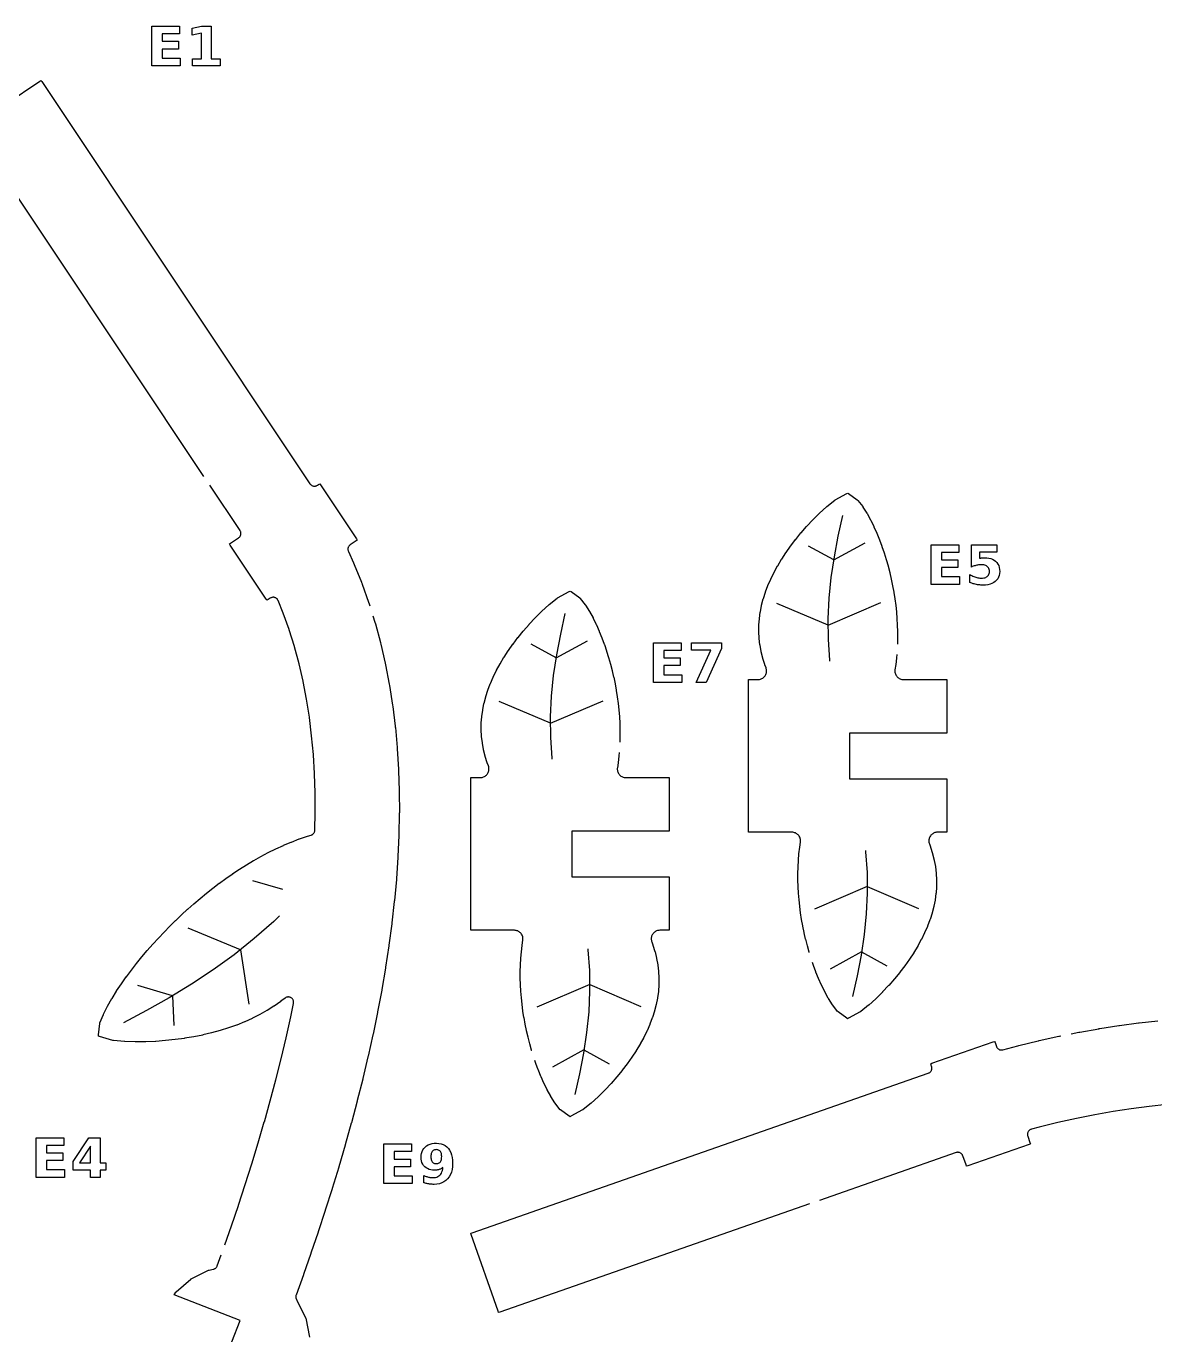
# Model space of a CAD drawing. Header units: millimetres. Extents: x 0 to 300, y 5 to 292.
# Drawn here: x 155.7 to 224.8, y 61.6 to 141.7 of the extents above; entities that cross this region are included whole.
import ezdxf

# ---------------------------------------------------------------- set-up
doc = ezdxf.new("R2010")
doc.units = ezdxf.units.MM
for name, color, linetype in [('CUT', 1, 'CONTINUOUS'), ('ENGRAVE', 5, 'CONTINUOUS'), ('SCORE', 7, 'CONTINUOUS')]:
    doc.layers.add(name, color=color, linetype=linetype)

msp = doc.modelspace()

# ---------------------------------------------------------------- linework, layer by layer
at = {"layer": 'CUT', "color": 1}
for points in [[(152.3841, 135.5267), (156.5298, 138.2932), (156.5978, 138.3339), (156.6449, 138.2702), (173.0697, 113.6572), (173.0898, 113.6301), (173.1112, 113.6064), (173.1348, 113.585), (173.1604, 113.566), (173.1878, 113.5496), (173.2166, 113.5359), (173.2466, 113.5252), (173.2775, 113.5174), (173.309, 113.5127), (173.3409, 113.5111), (173.3727, 113.5127), (173.4043, 113.5173), (173.4352, 113.5251), (173.4652, 113.5358), (173.4941, 113.5494), (173.523, 113.5667), (173.598, 113.6168), (173.666, 113.6574), (173.7131, 113.5938), (175.9246, 110.2799), (175.9652, 110.2119), (175.9016, 110.1648), (175.537, 109.9215), (175.5092, 109.9008), (175.485, 109.8788), (175.4632, 109.8544), (175.4439, 109.828), (175.4274, 109.7997), (175.4138, 109.7699), (175.4033, 109.7389), (175.3959, 109.707), (175.3918, 109.6746), (175.391, 109.6419), (175.3935, 109.6092), (175.3992, 109.577), (175.4082, 109.5455), (175.421, 109.5134), (175.7387, 108.8179), (175.7407, 108.8132), (175.7822, 108.717), (175.7842, 108.7123), (176.2255, 107.6236), (176.2274, 107.619), (176.2635, 107.5241), (176.2653, 107.5195), (176.6615, 106.4106), (176.6631, 106.4061), (176.6942, 106.313), (176.6957, 106.3084), (176.7326, 106.1904)], [(166.5778, 114.1075), (152.3611, 135.4116)], [(167.8585, 67.0837), (168.2582, 68.2269), (168.2593, 68.23), (168.6871, 69.4909), (168.6882, 69.4942), (169.1043, 70.7611), (169.1054, 70.7646), (169.5088, 72.0365), (169.5099, 72.0402), (169.8994, 73.3162), (169.9006, 73.3201), (170.2752, 74.599), (170.2764, 74.6032), (170.6349, 75.8841), (170.6361, 75.8886), (170.9774, 77.1704), (170.9786, 77.1751), (171.3018, 78.4569), (171.303, 78.4619), (171.6069, 79.7426), (171.6081, 79.7478), (171.8916, 81.0264), (171.8928, 81.0319), (172.0613, 81.8521), (172.0665, 81.8851), (172.0683, 81.9167), (172.067, 81.9482), (172.0627, 81.9795), (172.0553, 82.0102), (172.045, 82.0401), (172.0319, 82.0688), (172.016, 82.0961), (171.9975, 82.1217), (171.9767, 82.1455), (171.9536, 82.167), (171.9286, 82.1863), (171.9018, 82.203), (171.8735, 82.2171), (171.844, 82.2283), (171.8135, 82.2366), (171.7824, 82.2419), (171.7509, 82.2442), (171.7193, 82.2434), (171.688, 82.2395), (171.6571, 82.2326), (171.6271, 82.2227), (171.5982, 82.21), (171.5707, 82.1946), (171.5433, 82.1754), (171.2881, 81.9784), (171.2788, 81.9715), (170.8744, 81.6896), (170.865, 81.6833), (170.4458, 81.42), (170.4362, 81.4142), (170.0024, 81.1693), (169.9928, 81.1642), (169.5444, 80.9373), (169.535, 80.9327), (169.0722, 80.7236), (169.063, 80.7197), (168.5861, 80.5281), (168.5771, 80.5247), (168.0862, 80.3502), (168.0775, 80.3473), (167.5731, 80.1896), (167.5647, 80.1872), (167.0468, 80.0459), (167.0388, 80.0439), (166.5079, 79.9188), (166.5002, 79.9171), (165.9564, 79.808), (165.9489, 79.8066), (165.3925, 79.7131), (165.3853, 79.712), (164.8163, 79.6343), (164.8092, 79.6334), (164.2275, 79.5716), (164.2204, 79.5709), (163.6257, 79.5258), (163.6183, 79.5253), (163.0097, 79.4982), (163.0014, 79.498), (162.377, 79.4921), (162.3668, 79.4922), (161.7229, 79.5137), (161.7078, 79.5147), (161.0328, 79.5805), (161.018, 79.5826), (161.0035, 79.5862), (160.1904, 79.8279), (160.1262, 79.8506), (160.13, 79.9177), (160.203, 80.6176), (160.2056, 80.6353), (160.2115, 80.6521), (160.4205, 81.1755), (160.4289, 81.1942), (160.6722, 81.6775), (160.6782, 81.6887), (160.9426, 82.1505), (160.9474, 82.1585), (161.2263, 82.6043), (161.2304, 82.6105), (161.5206, 83.0435), (161.5242, 83.0487), (161.8236, 83.4707), (161.8269, 83.4753), (162.1344, 83.8877), (162.1375, 83.8918), (162.4522, 84.2954), (162.4552, 84.2992), (162.7765, 84.6947), (162.7794, 84.6982), (163.1069, 85.0859), (163.1097, 85.0893), (163.4432, 85.4696), (163.4461, 85.4728), (163.7853, 85.8458), (163.7881, 85.8489), (164.133, 86.2148), (164.1359, 86.2178), (164.4863, 86.5767), (164.4893, 86.5797), (164.8452, 86.9314), (164.8482, 86.9344), (165.2097, 87.279), (165.2128, 87.2819), (165.5798, 87.6194), (165.5831, 87.6223), (165.9557, 87.9525), (165.959, 87.9555), (166.3374, 88.2783), (166.3409, 88.2812), (166.725, 88.5965), (166.7286, 88.5994), (167.1187, 88.907), (167.1225, 88.9099), (167.5187, 89.2096), (167.5227, 89.2125), (167.9251, 89.504), (167.9293, 89.507), (168.3382, 89.79), (168.3425, 89.793), (168.7582, 90.0674), (168.7627, 90.0703), (169.1853, 90.3356), (169.1901, 90.3385), (169.6199, 90.5944), (169.625, 90.5973), (170.0624, 90.8432), (170.0678, 90.8462), (170.5132, 91.0816), (170.519, 91.0845), (170.9728, 91.3088), (170.9791, 91.3117), (171.442, 91.524), (171.4488, 91.527), (171.9215, 91.7262), (171.929, 91.7292), (172.4125, 91.9138), (172.4209, 91.9169), (172.9166, 92.085), (172.9264, 92.0881), (173.1347, 92.1488), (173.1663, 92.1597), (173.1951, 92.1729), (173.2224, 92.1888), (173.2481, 92.2073), (173.2718, 92.2282), (173.2934, 92.2514), (173.3127, 92.2765), (173.3294, 92.3033), (173.3434, 92.3317), (173.3546, 92.3613), (173.3629, 92.3918), (173.3681, 92.423), (173.3704, 92.4564), (173.3928, 93.5322), (173.3928, 93.5416), (173.3867, 94.7264), (173.3866, 94.7363), (173.3487, 95.9063), (173.3482, 95.9167), (173.2778, 97.0708), (173.277, 97.0816), (173.1733, 98.219), (173.1721, 98.2303), (173.0344, 99.3499), (173.0327, 99.3617), (172.8602, 100.4628), (172.8581, 100.4751), (172.6502, 101.5567), (172.6475, 101.5695), (172.4035, 102.631), (172.4002, 102.6442), (172.1193, 103.685), (172.1154, 103.6986), (171.797, 104.7182), (171.7924, 104.7321), (171.4358, 105.7299), (171.4304, 105.7441), (171.1224, 106.5038), (171.1081, 106.5345), (171.0919, 106.5621), (171.073, 106.5879), (171.0516, 106.6117), (171.028, 106.6334), (171.0024, 106.6526), (170.9751, 106.6692), (170.9462, 106.683), (170.9161, 106.6939), (170.8851, 106.7018), (170.8534, 106.7066), (170.8215, 106.7083), (170.7895, 106.7068), (170.7578, 106.7022), (170.7267, 106.6945), (170.6966, 106.6837), (170.6676, 106.6701), (170.6386, 106.6527), (170.5082, 106.5657), (170.4402, 106.525), (170.3931, 106.5886), (168.1816, 109.9026), (168.141, 109.9705), (168.2046, 110.0176), (168.6955, 110.3452), (168.7226, 110.3653), (168.7463, 110.3867), (168.7677, 110.4103), (168.7867, 110.4359), (168.8031, 110.4633), (168.8168, 110.4921), (168.8275, 110.5221), (168.8353, 110.553), (168.84, 110.5845), (168.8416, 110.6164), (168.84, 110.6482), (168.8354, 110.6798), (168.8276, 110.7107), (168.8169, 110.7407), (168.8033, 110.7696), (168.786, 110.7985), (166.9386, 113.5668)], [(203.6473, 84.9654), (203.6445, 84.9746), (203.642, 84.9827), (203.5303, 85.3764), (203.5282, 85.3844), (203.4268, 85.7782), (203.4248, 85.7861), (203.3335, 86.18), (203.3318, 86.1879), (203.2503, 86.5817), (203.2488, 86.5897), (203.1772, 86.9835), (203.1758, 86.9915), (203.114, 87.3852), (203.1128, 87.3934), (203.0609, 87.787), (203.0599, 87.7953), (203.0179, 88.1887), (203.0171, 88.1972), (202.9851, 88.5905), (202.9846, 88.5992), (202.9628, 88.9924), (202.9624, 89.0013), (202.9511, 89.3943), (202.9509, 89.4034), (202.9502, 89.7962), (202.9503, 89.8056), (202.9605, 90.1982), (202.9609, 90.2078), (202.9822, 90.6002), (202.9829, 90.6101), (203.0157, 91.0023), (203.0167, 91.0124), (203.0614, 91.4045), (203.0627, 91.4148), (203.1075, 91.7225), (203.1126, 91.7771), (203.1123, 91.8301), (203.1066, 91.8827), (203.0956, 91.9345), (203.0795, 91.9849), (203.0584, 92.0335), (203.0324, 92.0796), (203.002, 92.123), (202.9674, 92.163), (202.9289, 92.1993), (202.8869, 92.2316), (202.8419, 92.2595), (202.7944, 92.2827), (202.7447, 92.301), (202.6934, 92.3143), (202.6411, 92.3222), (202.5863, 92.325), (200.0129, 92.325), (199.9291, 92.3291), (199.925, 92.4129), (199.925, 101.5871), (199.9291, 101.6709), (200.0129, 101.675), (200.5055, 101.675), (200.5578, 101.6775), (200.6079, 101.6848), (200.6571, 101.6969), (200.7049, 101.7137), (200.7508, 101.735), (200.7945, 101.7607), (200.8355, 101.7904), (200.8734, 101.8239), (200.908, 101.8609), (200.9388, 101.9011), (200.9656, 101.9441), (200.9881, 101.9895), (201.0062, 102.0368), (201.0196, 102.0856), (201.0282, 102.1355), (201.032, 102.186), (201.0309, 102.2366), (201.0249, 102.2869), (201.0141, 102.3364), (200.9981, 102.3863), (200.9304, 102.5665), (200.9241, 102.5849), (200.8042, 102.9702), (200.7987, 102.9897), (200.7039, 103.3742), (200.6995, 103.3945), (200.6296, 103.7784), (200.6264, 103.7994), (200.5812, 104.1829), (200.5794, 104.2043), (200.5589, 104.5876), (200.5584, 104.6092), (200.5624, 104.9925), (200.5633, 105.0138), (200.5916, 105.3974), (200.5938, 105.4182), (200.6463, 105.8023), (200.6497, 105.8224), (200.7261, 106.2071), (200.7305, 106.2262), (200.8307, 106.6118), (200.8359, 106.6298), (200.9595, 107.0163), (200.9654, 107.033), (201.1123, 107.4205), (201.1186, 107.436), (201.2883, 107.8244), (201.295, 107.8387), (201.4872, 108.2281), (201.494, 108.2411), (201.7083, 108.6314), (201.7152, 108.6433), (201.9512, 109.0345), (201.9581, 109.0454), (202.2155, 109.4372), (202.2224, 109.4473), (202.501, 109.8397), (202.5078, 109.849), (202.8075, 110.242), (202.8144, 110.2508), (203.1354, 110.6441), (203.1425, 110.6525), (203.4857, 111.046), (203.4933, 111.0544), (203.8602, 111.4476), (203.8688, 111.4566), (204.263, 111.849), (204.2739, 111.8594), (204.7024, 112.2498), (204.7188, 112.2638), (205.2029, 112.6512), (205.2179, 112.6621), (205.2338, 112.6716), (205.9529, 113.0598), (206.0054, 113.0849), (206.0551, 113.0527), (206.5867, 112.668), (206.6045, 112.6538), (206.6193, 112.6365), (206.9166, 112.2563), (206.9355, 112.2295), (207.1786, 111.8472), (207.1893, 111.829), (207.4028, 111.4416), (207.4101, 111.4275), (207.6016, 111.0376), (207.6071, 111.0258), (207.781, 110.6344), (207.7853, 110.6241), (207.9443, 110.2318), (207.9479, 110.2224), (208.0936, 109.8295), (208.0967, 109.8207), (208.2304, 109.4274), (208.2331, 109.419), (208.3555, 109.0254), (208.358, 109.0173), (208.4697, 108.6236), (208.4718, 108.6156), (208.5732, 108.2218), (208.5752, 108.2139), (208.6665, 107.82), (208.6682, 107.8121), (208.7497, 107.4183), (208.7512, 107.4103), (208.8228, 107.0165), (208.8242, 107.0085), (208.886, 106.6148), (208.8872, 106.6066), (208.9391, 106.213), (208.9401, 106.2047), (208.9821, 105.8113), (208.9829, 105.8028), (209.0149, 105.4095), (209.0154, 105.4008), (209.0372, 105.0076), (209.0376, 104.9987), (209.0489, 104.6057), (209.0491, 104.5966), (209.0498, 104.2038), (209.0497, 104.1944), (209.0407, 103.8489)], [(186.6473, 78.9654), (186.6445, 78.9746), (186.642, 78.9827), (186.5303, 79.3764), (186.5282, 79.3844), (186.4268, 79.7782), (186.4248, 79.7861), (186.3335, 80.18), (186.3318, 80.1879), (186.2503, 80.5817), (186.2488, 80.5897), (186.1772, 80.9835), (186.1758, 80.9915), (186.114, 81.3852), (186.1128, 81.3934), (186.0609, 81.787), (186.0599, 81.7953), (186.0179, 82.1887), (186.0171, 82.1972), (185.9851, 82.5905), (185.9846, 82.5992), (185.9628, 82.9924), (185.9624, 83.0013), (185.9511, 83.3943), (185.9509, 83.4034), (185.9502, 83.7962), (185.9503, 83.8056), (185.9605, 84.1982), (185.9609, 84.2078), (185.9822, 84.6002), (185.9829, 84.6101), (186.0157, 85.0023), (186.0167, 85.0124), (186.0614, 85.4045), (186.0627, 85.4148), (186.1075, 85.7225), (186.1126, 85.7771), (186.1123, 85.8301), (186.1066, 85.8827), (186.0956, 85.9345), (186.0795, 85.9849), (186.0584, 86.0335), (186.0324, 86.0796), (186.002, 86.123), (185.9674, 86.163), (185.9289, 86.1993), (185.8869, 86.2316), (185.8419, 86.2595), (185.7944, 86.2827), (185.7447, 86.301), (185.6934, 86.3143), (185.6411, 86.3222), (185.5863, 86.325), (183.0129, 86.325), (182.9291, 86.3291), (182.925, 86.4129), (182.925, 95.5871), (182.9291, 95.6709), (183.0129, 95.675), (183.5055, 95.675), (183.5578, 95.6775), (183.6079, 95.6848), (183.6571, 95.6969), (183.7049, 95.7137), (183.7508, 95.735), (183.7945, 95.7607), (183.8355, 95.7904), (183.8734, 95.8239), (183.908, 95.8609), (183.9388, 95.9011), (183.9656, 95.9441), (183.9881, 95.9895), (184.0062, 96.0368), (184.0196, 96.0856), (184.0282, 96.1355), (184.032, 96.186), (184.0309, 96.2366), (184.0249, 96.2869), (184.0141, 96.3364), (183.9981, 96.3863), (183.9304, 96.5665), (183.9241, 96.5849), (183.8042, 96.9702), (183.7987, 96.9897), (183.7039, 97.3742), (183.6995, 97.3945), (183.6296, 97.7784), (183.6264, 97.7994), (183.5812, 98.1829), (183.5794, 98.2043), (183.5589, 98.5876), (183.5584, 98.6092), (183.5624, 98.9925), (183.5633, 99.0138), (183.5916, 99.3974), (183.5938, 99.4182), (183.6463, 99.8023), (183.6497, 99.8224), (183.7261, 100.2071), (183.7305, 100.2262), (183.8307, 100.6118), (183.8359, 100.6298), (183.9595, 101.0163), (183.9654, 101.033), (184.1123, 101.4205), (184.1186, 101.436), (184.2883, 101.8244), (184.295, 101.8387), (184.4872, 102.2281), (184.494, 102.2411), (184.7083, 102.6314), (184.7152, 102.6433), (184.9512, 103.0345), (184.9581, 103.0454), (185.2155, 103.4372), (185.2224, 103.4473), (185.501, 103.8397), (185.5078, 103.849), (185.8075, 104.242), (185.8144, 104.2508), (186.1354, 104.6441), (186.1425, 104.6525), (186.4857, 105.046), (186.4933, 105.0544), (186.8602, 105.4476), (186.8688, 105.4566), (187.263, 105.849), (187.2739, 105.8594), (187.7024, 106.2498), (187.7188, 106.2638), (188.2029, 106.6512), (188.2179, 106.6621), (188.2338, 106.6716), (188.9529, 107.0598), (189.0054, 107.0849), (189.0551, 107.0527), (189.5867, 106.668), (189.6045, 106.6538), (189.6193, 106.6365), (189.9166, 106.2563), (189.9355, 106.2295), (190.1786, 105.8472), (190.1893, 105.829), (190.4028, 105.4416), (190.4101, 105.4275), (190.6016, 105.0376), (190.6071, 105.0258), (190.781, 104.6344), (190.7853, 104.6241), (190.9443, 104.2318), (190.9479, 104.2224), (191.0936, 103.8295), (191.0967, 103.8207), (191.2304, 103.4274), (191.2331, 103.419), (191.3555, 103.0254), (191.358, 103.0173), (191.4697, 102.6236), (191.4718, 102.6156), (191.5732, 102.2218), (191.5752, 102.2139), (191.6665, 101.82), (191.6682, 101.8121), (191.7497, 101.4183), (191.7512, 101.4103), (191.8228, 101.0165), (191.8242, 101.0085), (191.886, 100.6148), (191.8872, 100.6066), (191.9391, 100.213), (191.9401, 100.2047), (191.9821, 99.8113), (191.9829, 99.8028), (192.0149, 99.4095), (192.0154, 99.4008), (192.0372, 99.0076), (192.0376, 98.9987), (192.0489, 98.6057), (192.0491, 98.5966), (192.0498, 98.2038), (192.0497, 98.1944), (192.0407, 97.8489)], [(176.9263, 105.57), (177.048, 105.1803), (177.0493, 105.1758), (177.0757, 105.085), (177.077, 105.0805), (177.3863, 103.934), (177.3875, 103.9297), (177.4095, 103.8415), (177.4105, 103.8371), (177.6781, 102.6731), (177.679, 102.6689), (177.697, 102.5836), (177.6979, 102.5794), (177.9248, 101.3988), (177.9256, 101.3948), (177.9399, 101.3125), (177.9406, 101.3085), (178.128, 100.1122), (178.1285, 100.1084), (178.1396, 100.0294), (178.1401, 100.0255), (178.2891, 98.8145), (178.2895, 98.8108), (178.2976, 98.7351), (178.298, 98.7314), (178.4096, 97.5066), (178.4099, 97.503), (178.4154, 97.4306), (178.4157, 97.4271), (178.4912, 96.1894), (178.4914, 96.186), (178.4946, 96.117), (178.4947, 96.1136), (178.5351, 94.864), (178.5352, 94.8607), (178.5364, 94.7949), (178.5365, 94.7917), (178.5429, 93.5311), (178.5429, 93.528), (178.5425, 93.4654), (178.5424, 93.4623), (178.516, 92.1916), (178.516, 92.1887), (178.514, 92.1292), (178.5139, 92.1263), (178.4558, 90.8463), (178.4557, 90.8436), (178.4525, 90.7871), (178.4523, 90.7843), (178.3636, 89.4962), (178.3634, 89.4935), (178.3591, 89.44), (178.3589, 89.4373), (178.2408, 88.1418), (178.2406, 88.1393), (178.2354, 88.0886), (178.2351, 88.0861), (178.0887, 86.7842), (178.0884, 86.7818), (178.0825, 86.7337), (178.0822, 86.7313), (177.9086, 85.4247), (177.9018, 85.3768), (177.7017, 84.0626), (177.6944, 84.0173), (177.4693, 82.6996), (177.4616, 82.6567), (177.2127, 81.3365), (177.2047, 81.2958), (176.933, 79.974), (176.9248, 79.9355), (176.6315, 78.6129), (176.6231, 78.5764), (176.3094, 77.254), (176.301, 77.2195), (175.9679, 75.8982), (175.9594, 75.8656), (175.6081, 74.5463), (175.5997, 74.5154), (175.2313, 73.1991), (175.2229, 73.1699), (174.8386, 71.8575), (174.8303, 71.8298), (174.4312, 70.5222), (174.423, 70.496), (174.0102, 69.1942), (174.0022, 69.1694), (173.5768, 67.8742), (173.569, 67.8508), (173.1321, 66.5632), (173.1245, 66.5411), (172.6774, 65.262), (172.67, 65.2412), (172.2233, 63.9983), (172.2138, 63.9676), (172.2077, 63.9379), (172.2043, 63.9078), (172.2037, 63.8775), (172.206, 63.8473), (172.2111, 63.8174), (172.2189, 63.7881), (172.2295, 63.7597), (172.2426, 63.7323), (172.2591, 63.7048), (172.2679, 63.6917), (172.2745, 63.6797), (172.7987, 62.6151), (172.8055, 62.5997), (172.8095, 62.5833), (173.0403, 61.4193)], [(209.0013, 103.2002), (208.9843, 102.9977), (208.9833, 102.9876), (208.9386, 102.5955), (208.9373, 102.5852), (208.8925, 102.2775), (208.8874, 102.2229), (208.8877, 102.1699), (208.8934, 102.1173), (208.9044, 102.0655), (208.9205, 102.0151), (208.9416, 101.9665), (208.9676, 101.9204), (208.998, 101.877), (209.0326, 101.837), (209.0711, 101.8007), (209.1131, 101.7684), (209.1581, 101.7405), (209.2056, 101.7173), (209.2553, 101.699), (209.3066, 101.6857), (209.3589, 101.6778), (209.4137, 101.675), (211.9871, 101.675), (212.0709, 101.6709), (212.075, 101.5871), (212.075, 98.395), (206.105, 98.395), (206.105, 95.605), (212.075, 95.605), (212.075, 92.4129), (212.0709, 92.3291), (211.9871, 92.325), (211.4945, 92.325), (211.4422, 92.3225), (211.3921, 92.3152), (211.3429, 92.3031), (211.2951, 92.2863), (211.2492, 92.265), (211.2055, 92.2393), (211.1645, 92.2096), (211.1266, 92.1761), (211.092, 92.1391), (211.0612, 92.0989), (211.0344, 92.0559), (211.0119, 92.0105), (210.9938, 91.9632), (210.9804, 91.9144), (210.9718, 91.8645), (210.968, 91.814), (210.9691, 91.7634), (210.9751, 91.7131), (210.9859, 91.6636), (211.0019, 91.6137), (211.0696, 91.4335), (211.0759, 91.4151), (211.1958, 91.0298), (211.2013, 91.0103), (211.2961, 90.6258), (211.3005, 90.6055), (211.3704, 90.2216), (211.3736, 90.2006), (211.4188, 89.8171), (211.4206, 89.7957), (211.4411, 89.4124), (211.4416, 89.3908), (211.4376, 89.0075), (211.4367, 88.9862), (211.4084, 88.6026), (211.4062, 88.5818), (211.3537, 88.1977), (211.3503, 88.1776), (211.2739, 87.7929), (211.2695, 87.7738), (211.1693, 87.3882), (211.1641, 87.3702), (211.0405, 86.9837), (211.0346, 86.967), (210.8877, 86.5795), (210.8814, 86.564), (210.7117, 86.1756), (210.705, 86.1613), (210.5128, 85.7719), (210.506, 85.7589), (210.2917, 85.3686), (210.2848, 85.3567), (210.0488, 84.9655), (210.0419, 84.9546), (209.7845, 84.5628), (209.7776, 84.5527), (209.499, 84.1603), (209.4922, 84.151), (209.1925, 83.758), (209.1856, 83.7492), (208.8646, 83.3559), (208.8575, 83.3475), (208.5143, 82.954), (208.5067, 82.9456), (208.1398, 82.5524), (208.1312, 82.5434), (207.737, 82.151), (207.7261, 82.1406), (207.2976, 81.7502), (207.2812, 81.7362), (206.7971, 81.3488), (206.7821, 81.3379), (206.7662, 81.3284), (206.0471, 80.9402), (205.9946, 80.9151), (205.9449, 80.9473), (205.4133, 81.332), (205.3955, 81.3462), (205.3807, 81.3635), (205.0834, 81.7437), (205.0645, 81.7705), (204.8214, 82.1528), (204.8107, 82.171), (204.5972, 82.5584), (204.5899, 82.5725), (204.3984, 82.9624), (204.3929, 82.9742), (204.219, 83.3656), (204.2147, 83.3759), (204.0557, 83.7682), (204.0521, 83.7776), (203.9064, 84.1705), (203.9033, 84.1793), (203.8464, 84.3467)], [(192.0013, 97.2002), (191.9843, 96.9977), (191.9833, 96.9876), (191.9386, 96.5955), (191.9373, 96.5852), (191.8925, 96.2775), (191.8874, 96.2229), (191.8877, 96.1699), (191.8934, 96.1173), (191.9044, 96.0655), (191.9205, 96.0151), (191.9416, 95.9665), (191.9676, 95.9204), (191.998, 95.877), (192.0326, 95.837), (192.0711, 95.8007), (192.1131, 95.7684), (192.1581, 95.7405), (192.2056, 95.7173), (192.2553, 95.699), (192.3066, 95.6857), (192.3589, 95.6778), (192.4137, 95.675), (194.9871, 95.675), (195.0709, 95.6709), (195.075, 95.5871), (195.075, 92.395), (189.105, 92.395), (189.105, 89.605), (195.075, 89.605), (195.075, 86.4129), (195.0709, 86.3291), (194.9871, 86.325), (194.4945, 86.325), (194.4422, 86.3225), (194.3921, 86.3152), (194.3429, 86.3031), (194.2951, 86.2863), (194.2492, 86.265), (194.2055, 86.2393), (194.1645, 86.2096), (194.1266, 86.1761), (194.092, 86.1391), (194.0612, 86.0989), (194.0344, 86.0559), (194.0119, 86.0105), (193.9938, 85.9632), (193.9804, 85.9144), (193.9718, 85.8645), (193.968, 85.814), (193.9691, 85.7634), (193.9751, 85.7131), (193.9859, 85.6636), (194.0019, 85.6137), (194.0696, 85.4335), (194.0759, 85.4151), (194.1958, 85.0298), (194.2013, 85.0103), (194.2961, 84.6258), (194.3005, 84.6055), (194.3704, 84.2216), (194.3736, 84.2006), (194.4188, 83.8171), (194.4206, 83.7957), (194.4411, 83.4124), (194.4416, 83.3908), (194.4376, 83.0075), (194.4367, 82.9862), (194.4084, 82.6026), (194.4062, 82.5818), (194.3537, 82.1977), (194.3503, 82.1776), (194.2739, 81.7929), (194.2695, 81.7738), (194.1693, 81.3882), (194.1641, 81.3702), (194.0405, 80.9837), (194.0346, 80.967), (193.8877, 80.5795), (193.8814, 80.564), (193.7117, 80.1756), (193.705, 80.1613), (193.5128, 79.7719), (193.506, 79.7589), (193.2917, 79.3686), (193.2848, 79.3567), (193.0488, 78.9655), (193.0419, 78.9546), (192.7845, 78.5628), (192.7776, 78.5527), (192.499, 78.1603), (192.4922, 78.151), (192.1925, 77.758), (192.1856, 77.7492), (191.8646, 77.3559), (191.8575, 77.3475), (191.5143, 76.954), (191.5067, 76.9456), (191.1398, 76.5524), (191.1312, 76.5434), (190.737, 76.151), (190.7261, 76.1406), (190.2976, 75.7502), (190.2812, 75.7362), (189.7971, 75.3488), (189.7821, 75.3379), (189.7662, 75.3284), (189.0471, 74.9402), (188.9946, 74.9151), (188.9449, 74.9473), (188.4133, 75.332), (188.3955, 75.3462), (188.3807, 75.3635), (188.0834, 75.7437), (188.0645, 75.7705), (187.8214, 76.1528), (187.8107, 76.171), (187.5972, 76.5584), (187.5899, 76.5725), (187.3984, 76.9624), (187.3929, 76.9742), (187.219, 77.3656), (187.2147, 77.3759), (187.0557, 77.7682), (187.0521, 77.7776), (186.9064, 78.1705), (186.9033, 78.1793), (186.8464, 78.3467)], [(219.6931, 79.9956), (220.1547, 80.0874), (220.1572, 80.0879), (220.2081, 80.0974), (220.2106, 80.0979), (221.3804, 80.3045), (221.3829, 80.3049), (221.4336, 80.3133), (221.4361, 80.3137), (222.5963, 80.4933), (222.5988, 80.4937), (222.6492, 80.5009), (222.6516, 80.5013), (223.8025, 80.6547), (223.8049, 80.655), (223.8548, 80.6611), (223.8572, 80.6614), (224.9989, 80.7896)], [(203.6557, 69.5804), (184.7002, 62.955), (184.6243, 62.9325), (184.5945, 63.0059), (182.95, 67.7108), (182.9276, 67.7868), (183.001, 67.8166), (210.934, 77.58), (210.9653, 77.5926), (210.9935, 77.6075), (211.0201, 77.625), (211.0449, 77.645), (211.0676, 77.6674), (211.0881, 77.6919), (211.106, 77.7183), (211.1212, 77.7463), (211.1336, 77.7757), (211.1431, 77.8061), (211.1496, 77.8373), (211.1529, 77.869), (211.1531, 77.9009), (211.1503, 77.9327), (211.1443, 77.964), (211.1347, 77.9963), (211.105, 78.0815), (211.0825, 78.1574), (211.1559, 78.1872), (214.9168, 79.5017), (214.9928, 79.5242), (215.0225, 79.4508), (215.1033, 79.2197), (215.1162, 79.188), (215.1313, 79.1594), (215.1492, 79.1324), (215.1697, 79.1073), (215.1926, 79.0844), (215.2176, 79.0639), (215.2446, 79.0459), (215.2732, 79.0308), (215.3032, 79.0186), (215.3343, 79.0094), (215.3661, 79.0034), (215.3983, 79.0005), (215.4307, 79.0009), (215.4629, 79.0045), (215.4964, 79.0117), (216.4168, 79.2575), (216.4193, 79.2582), (216.47, 79.2711), (216.4725, 79.2718), (217.673, 79.5648), (217.6755, 79.5654), (217.7264, 79.5772), (217.7289, 79.5778), (218.9189, 79.8411), (218.9214, 79.8416), (218.9724, 79.8523), (218.9749, 79.8529), (219.0556, 79.8689)], [(225.5442, 75.6684), (224.4611, 75.5469), (224.4536, 75.5459), (223.362, 75.4004), (223.3544, 75.3993), (222.2539, 75.229), (222.2463, 75.2277), (221.1365, 75.0317), (221.1288, 75.0303), (220.0092, 74.8077), (220.0016, 74.8061), (218.8717, 74.5561), (218.8641, 74.5543), (217.7236, 74.2759), (217.716, 74.274), (217.2478, 74.1489), (217.2161, 74.1388), (217.1872, 74.1264), (217.1596, 74.1112), (217.1337, 74.0935), (217.1096, 74.0733), (217.0875, 74.0509), (217.0677, 74.0264), (217.0504, 74.0002), (217.0357, 73.9724), (217.0237, 73.9433), (217.0147, 73.9132), (217.0085, 73.8823), (217.0054, 73.851), (217.0053, 73.8196), (217.0083, 73.7883), (217.0142, 73.7574), (217.0237, 73.7255), (217.162, 73.3299), (217.1844, 73.2539), (217.111, 73.2241), (213.3501, 71.9096), (213.2742, 71.8872), (213.2444, 71.9605), (213.0497, 72.5177), (213.037, 72.5489), (213.0222, 72.5772), (213.0046, 72.6038), (212.9846, 72.6286), (212.9622, 72.6513), (212.9377, 72.6717), (212.9113, 72.6896), (212.8833, 72.7049), (212.854, 72.7173), (212.8235, 72.7268), (212.7923, 72.7332), (212.7606, 72.7366), (212.7287, 72.7368), (212.6969, 72.7339), (212.6656, 72.7279), (212.6333, 72.7184), (204.2693, 69.7949)], [(167.7731, 59.8381), (168.7868, 62.4374), (164.7489, 64.0122), (164.8548, 64.1705), (164.8649, 64.1841), (164.8771, 64.1958), (165.7697, 64.9776), (165.7829, 64.9882), (165.7977, 64.9963), (166.8623, 65.5205), (166.8777, 65.5273), (166.8941, 65.5313), (167.1507, 65.5822), (167.185, 65.5909), (167.2164, 65.6023), (167.2465, 65.617), (167.2749, 65.6346), (167.3013, 65.6551), (167.3255, 65.6782), (167.3472, 65.7037), (167.3662, 65.7313), (167.3822, 65.7606), (167.3959, 65.7933), (167.6397, 66.4716)]]:
    msp.add_lwpolyline(points, dxfattribs=at)
at = {"layer": 'ENGRAVE', "color": 5}
for points in [[(165.0756, 141.6646), (165.0756, 141.191), (164.0112, 141.191), (164.0112, 140.7385), (165.0122, 140.7385), (165.0122, 140.2649), (164.0112, 140.2649), (164.0112, 139.7082), (165.1114, 139.7082), (165.1114, 139.2346), (163.3845, 139.2346), (163.3845, 141.6646), (165.0756, 141.6646)], [(166.4329, 139.6676), (166.4329, 141.2382), (165.8649, 141.121), (165.8649, 141.5474), (166.4297, 141.6646), (167.0254, 141.6646), (167.0254, 139.6676), (167.5788, 139.6676), (167.5788, 139.2346), (165.8795, 139.2346), (165.8795, 139.6676), (166.4329, 139.6676)], [(212.8061, 109.9282), (212.8061, 109.4545), (211.7417, 109.4545), (211.7417, 109.0021), (212.7426, 109.0021), (212.7426, 108.5284), (211.7417, 108.5284), (211.7417, 107.9718), (212.8419, 107.9718), (212.8419, 107.4982), (211.115, 107.4982), (211.115, 109.9282), (212.8061, 109.9282)], [(215.1302, 109.9282), (215.1302, 109.4676), (214.0723, 109.4676), (214.0723, 109.0916), (214.0962, 109.0979), (214.1201, 109.1036), (214.1441, 109.1089), (214.1681, 109.1137), (214.1922, 109.1179), (214.2163, 109.1217), (214.2406, 109.1249), (214.2652, 109.1276), (214.2902, 109.1296), (214.3154, 109.1311), (214.341, 109.132), (214.3669, 109.1323), (214.5095, 109.1261), (214.6412, 109.1076), (214.762, 109.0767), (214.8718, 109.0335), (214.9707, 108.978), (215.0586, 108.9101), (215.1342, 108.8312), (215.196, 108.7426), (215.2441, 108.6442), (215.2785, 108.5361), (215.2991, 108.4183), (215.306, 108.2908), (215.2985, 108.1643), (215.2761, 108.0472), (215.2386, 107.9397), (215.1863, 107.8416), (215.1189, 107.753), (215.0366, 107.6739), (214.941, 107.6058), (214.8338, 107.5501), (214.715, 107.5067), (214.5845, 107.4757), (214.4424, 107.4572), (214.2887, 107.451), (214.2199, 107.4521), (214.1514, 107.4554), (214.083, 107.4609), (214.0149, 107.4687), (213.947, 107.4787), (213.8794, 107.4908), (213.8119, 107.5053), (213.7446, 107.522), (213.6774, 107.5411), (213.6103, 107.5625), (213.5434, 107.5861), (213.4766, 107.6121), (213.4766, 108.1053), (213.5422, 108.0689), (213.6067, 108.0356), (213.67, 108.0056), (213.7323, 107.9787), (213.7934, 107.9549), (213.8533, 107.9344), (213.9122, 107.917), (213.9699, 107.9027), (214.0265, 107.8916), (214.0819, 107.8837), (214.1363, 107.879), (214.1894, 107.8774), (214.2627, 107.8805), (214.3306, 107.8898), (214.3931, 107.9053), (214.4502, 107.927), (214.502, 107.9548), (214.5483, 107.9889), (214.5884, 108.0282), (214.6211, 108.072), (214.6466, 108.1201), (214.6648, 108.1726), (214.6757, 108.2295), (214.6794, 108.2908), (214.6757, 108.3526), (214.6648, 108.4098), (214.6466, 108.4625), (214.6211, 108.5107), (214.5884, 108.5544), (214.5483, 108.5935), (214.502, 108.6274), (214.4502, 108.655), (214.3931, 108.6766), (214.3306, 108.6919), (214.2627, 108.7011), (214.1894, 108.7042), (214.1439, 108.7033), (214.0974, 108.7003), (214.0499, 108.6955), (214.0014, 108.6887), (213.9519, 108.6799), (213.9014, 108.6692), (213.8497, 108.6565), (213.7968, 108.6416), (213.7427, 108.6247), (213.6872, 108.6056), (213.6305, 108.5843), (213.5726, 108.561), (213.5726, 109.9282), (215.1302, 109.9282)], [(195.8061, 103.9282), (195.8061, 103.4545), (194.7417, 103.4545), (194.7417, 103.0021), (195.7426, 103.0021), (195.7426, 102.5284), (194.7417, 102.5284), (194.7417, 101.9718), (195.8419, 101.9718), (195.8419, 101.4982), (194.115, 101.4982), (194.115, 103.9282), (195.8061, 103.9282)], [(198.2734, 103.9282), (198.2734, 103.575), (197.3262, 101.4982), (196.7158, 101.4982), (197.6126, 103.4676), (196.4424, 103.4676), (196.4424, 103.9282), (198.2734, 103.9282)], [(157.9971, 73.6313), (157.9971, 73.1577), (156.9326, 73.1577), (156.9326, 72.7052), (157.9336, 72.7052), (157.9336, 72.2316), (156.9326, 72.2316), (156.9326, 71.6749), (158.0329, 71.6749), (158.0329, 71.2013), (156.306, 71.2013), (156.306, 73.6313), (157.9971, 73.6313)], [(160.23, 72.0981), (160.5767, 72.0981), (160.5767, 71.644), (160.23, 71.644), (160.23, 71.2013), (159.6376, 71.2013), (159.6376, 71.644), (158.5601, 71.644), (158.5601, 72.1811), (159.5334, 73.6313), (160.23, 73.6313), (160.23, 72.0981)], [(159.6376, 72.0981), (159.6376, 73.1153), (158.9507, 72.0981), (159.6376, 72.0981)], [(179.2862, 73.2532), (179.2862, 72.7796), (178.2217, 72.7796), (178.2217, 72.3271), (179.2227, 72.3271), (179.2227, 71.8535), (178.2217, 71.8535), (178.2217, 71.2969), (179.322, 71.2969), (179.322, 70.8232), (177.5951, 70.8232), (177.5951, 73.2532), (179.2862, 73.2532)], [(180.0827, 71.3038), (180.1315, 71.2834), (180.1796, 71.2649), (180.227, 71.2484), (180.2736, 71.2338), (180.3196, 71.2212), (180.365, 71.2105), (180.4103, 71.2017), (180.4555, 71.1949), (180.5004, 71.1901), (180.5452, 71.1872), (180.5897, 71.1862), (180.6796, 71.1905), (180.7626, 71.2034), (180.8388, 71.225), (180.908, 71.2553), (180.9704, 71.2941), (181.0259, 71.3416), (181.0745, 71.3976), (181.1158, 71.462), (181.15, 71.5347), (181.1771, 71.6158), (181.1971, 71.7052), (181.2099, 71.803), (181.1726, 71.777), (181.1344, 71.7533), (181.0955, 71.7318), (181.0558, 71.7126), (181.0152, 71.6957), (180.9739, 71.681), (180.9315, 71.6685), (180.888, 71.6584), (180.8432, 71.6505), (180.7974, 71.6448), (180.7503, 71.6414), (180.702, 71.6403), (180.5818, 71.6463), (180.4696, 71.6644), (180.3653, 71.6946), (180.2691, 71.7369), (180.1809, 71.7912), (180.1006, 71.8576), (180.0308, 71.9338), (179.9736, 72.0177), (179.9291, 72.1092), (179.8974, 72.2084), (179.8783, 72.3152), (179.872, 72.4297), (179.879, 72.5561), (179.9003, 72.6738), (179.9356, 72.7829), (179.9852, 72.8832), (180.0489, 72.9749), (180.1267, 73.0579), (180.2164, 73.13), (180.3158, 73.189), (180.4247, 73.2349), (180.5434, 73.2677), (180.6716, 73.2874), (180.8095, 73.2939), (180.9619, 73.285), (181.1024, 73.2583), (181.231, 73.2138), (181.3477, 73.1514), (181.4524, 73.0713), (181.5451, 72.9733), (181.6247, 72.859), (181.6898, 72.7301), (181.7405, 72.5863), (181.7766, 72.4279), (181.7983, 72.2547), (181.8056, 72.0667), (181.7971, 71.8731), (181.7717, 71.6939), (181.7295, 71.529), (181.6703, 71.3784), (181.5942, 71.2422), (181.5012, 71.1203), (181.3935, 71.0151), (181.2732, 70.929), (181.1403, 70.8621), (180.9948, 70.8143), (180.8368, 70.7856), (180.6662, 70.776), (180.6097, 70.7767), (180.5539, 70.7788), (180.499, 70.7823), (180.4449, 70.7872), (180.3916, 70.7935), (180.3391, 70.8013), (180.2872, 70.8104), (180.2356, 70.8209), (180.1845, 70.8328), (180.1336, 70.8461), (180.0832, 70.8608), (180.0331, 70.8769), (180.0331, 71.3262), (180.0827, 71.3038)], [(180.9068, 72.059), (180.9503, 72.0738), (180.9892, 72.0946), (181.0237, 72.1212), (181.0536, 72.1538), (181.079, 72.1923), (181.0997, 72.2367), (181.1159, 72.287), (181.1274, 72.3433), (181.1343, 72.4055), (181.1366, 72.4736), (181.1343, 72.5412), (181.1274, 72.6031), (181.1159, 72.6592), (181.0997, 72.7094), (181.079, 72.7539), (181.0536, 72.7926), (181.0237, 72.8254), (180.9892, 72.8523), (180.9503, 72.8732), (180.9068, 72.8881), (180.8587, 72.8971), (180.8062, 72.9), (180.7537, 72.8971), (180.7057, 72.8881), (180.6622, 72.8732), (180.6232, 72.8523), (180.5887, 72.8254), (180.5588, 72.7926), (180.5335, 72.7539), (180.5127, 72.7094), (180.4966, 72.6592), (180.485, 72.6031), (180.4781, 72.5412), (180.4758, 72.4736), (180.4781, 72.4055), (180.485, 72.3433), (180.4966, 72.287), (180.5127, 72.2367), (180.5335, 72.1923), (180.5588, 72.1538), (180.5887, 72.1212), (180.6232, 72.0946), (180.6622, 72.0738), (180.7057, 72.059), (180.7537, 72.0501), (180.8062, 72.0472), (180.8587, 72.0501), (180.9068, 72.059)]]:
    msp.add_lwpolyline(points, close=True, dxfattribs=at)
at = {"layer": 'SCORE', "color": 7}
for points in [[(204.9117, 102.8), (204.9042, 102.8618), (204.8176, 104.1273), (204.8036, 105.3927), (204.863, 106.6582), (204.9924, 107.9236), (205.1836, 109.1891), (205.4249, 110.4545), (205.7016, 111.72)], [(205.1515, 109), (203.608, 109.8393)], [(205.1515, 109), (207.0754, 110.0462)], [(204.8, 105), (201.6636, 106.3382)], [(204.8, 105), (208.0344, 106.38)], [(187.9117, 96.8), (187.9042, 96.8618), (187.8176, 98.1273), (187.8036, 99.3927), (187.863, 100.6582), (187.9924, 101.9236), (188.1836, 103.1891), (188.4249, 104.4545), (188.7016, 105.72)], [(188.1515, 103), (186.608, 103.8393)], [(188.1515, 103), (190.0754, 104.0462)], [(187.8, 99), (184.6636, 100.3382)], [(187.8, 99), (191.0344, 100.38)], [(207.0883, 91.2), (207.0958, 91.1382), (207.1824, 89.8727), (207.1964, 88.6073), (207.137, 87.3418), (207.0076, 86.0764), (206.8164, 84.8109), (206.5751, 83.5455), (206.2984, 82.28)], [(171.399, 88.8186), (169.5711, 89.348)], [(207.2, 89), (203.9656, 87.62)], [(207.2, 89), (210.3364, 87.6618)], [(171.2092, 87.201), (170.852, 86.8601), (169.6608, 85.8158), (168.4247, 84.8287), (167.1433, 83.8993), (165.8188, 83.025), (164.4561, 82.1993), (163.0624, 81.4131), (161.647, 80.6546)], [(168.8132, 85.1288), (165.6101, 86.4518)], [(168.8132, 85.1288), (169.319, 81.8038)], [(190.0883, 85.2), (190.0958, 85.1382), (190.1824, 83.8727), (190.1964, 82.6073), (190.137, 81.3418), (190.0076, 80.0764), (189.8164, 78.8109), (189.5751, 77.5455), (189.2984, 76.28)], [(206.8485, 85), (204.9246, 83.9538)], [(206.8485, 85), (208.392, 84.1607)], [(164.6618, 82.3199), (162.52, 82.9402)], [(190.2, 83), (186.9656, 81.62)], [(190.2, 83), (193.3364, 81.6618)], [(164.6618, 82.3199), (164.7366, 80.5065)], [(189.8485, 79), (187.9246, 77.9538)], [(189.8485, 79), (191.392, 78.1607)]]:
    msp.add_lwpolyline(points, dxfattribs=at)

doc.saveas('drawing.dxf')
